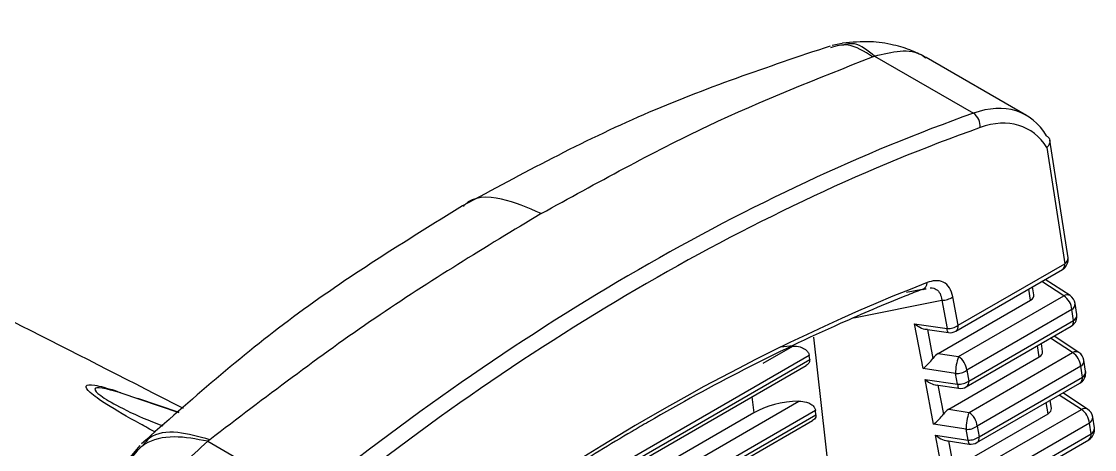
# Model space of a CAD drawing. Extents: x 8 to 113, y 0 to 87.
# Drawn here: x 18.276 to 19.202, y 72.363 to 72.732 of the extents above; entities that cross this region are included whole.
import ezdxf

# ---------------------------------------------------------------- set-up
doc = ezdxf.new("R2010")
doc.units = 0
doc.header["$MEASUREMENT"] = 0
doc.layers.add('OBJECT', color=7, linetype='CONTINUOUS')

msp = doc.modelspace()

# ---------------------------------------------------------------- linework, layer by layer
at = {"layer": 'OBJECT'}
for p, q in [((18.98411, 72.71331), (18.97548, 72.71146)), ((19.01042, 72.70171), (19.01214, 72.70233)), ((19.01214, 72.70233), (19.09739, 72.65312)), ((19.14318, 72.65117), (19.05652, 72.7012)), ((19.16085, 72.63336), (19.16061, 72.63349)), ((19.16074, 72.62355), (19.17625, 72.52334)), ((19.17908, 72.52852), (19.1634, 72.62976)), ((19.0843, 72.47026), (19.17625, 72.52334)), ((19.08224, 72.46525), (19.17419, 72.51833)), ((19.05311, 72.50119), (19.03962, 72.49848)), ((19.05404, 72.50123), (19.05652, 72.50203)), ((19.0549, 72.50151), (19.05652, 72.5018)), ((19.14661, 72.49193), (19.14512, 72.50155)), ((19.14952, 72.49656), (19.14845, 72.50347)), ((19.17537, 72.49564), (19.15634, 72.50803)), ((19.18076, 72.49589), (19.15941, 72.50979)), ((18.99426, 72.47668), (19.07009, 72.492)), ((19.06709, 72.44602), (19.14661, 72.49193)), ((19.07009, 72.492), (19.0747, 72.46749)), ((19.0843, 72.47026), (19.07969, 72.49477)), ((19.0846, 72.44324), (19.17537, 72.49564)), ((19.18237, 72.48387), (19.0916, 72.43147)), ((19.18383, 72.47444), (19.18237, 72.48387)), ((19.18665, 72.47962), (19.18519, 72.48904)), ((19.09334, 72.42221), (19.18383, 72.47444)), ((19.04673, 72.4716), (19.0747, 72.46749)), ((19.05396, 72.43315), (19.04673, 72.4716)), ((19.05585, 72.46694), (19.07579, 72.46401)), ((19.05778, 72.46666), (19.06247, 72.44176)), ((19.09128, 72.41719), (19.18176, 72.46943)), ((18.9985, 72.1179), (18.95974, 72.46005)), ((19.18295, 72.4467), (19.16388, 72.4591)), ((19.18834, 72.44695), (19.16695, 72.46087)), ((18.916, 72.43767), (18.94151, 72.4524)), ((19.06709, 72.44602), (19.0846, 72.44324)), ((19.09365, 72.39514), (19.18295, 72.4467)), ((19.15419, 72.44298), (19.1527, 72.45265)), ((19.1571, 72.44761), (19.15602, 72.45457)), ((18.57522, 72.22082), (18.95618, 72.44074)), ((18.95576, 72.44437), (18.58161, 72.22837)), ((18.95618, 72.44074), (18.95576, 72.44437)), ((19.07614, 72.39792), (19.15419, 72.44298)), ((19.19422, 72.43072), (19.19277, 72.4401)), ((18.57222, 72.2157), (18.95311, 72.43559)), ((19.082, 72.4287), (19.05396, 72.43315)), ((19.08374, 72.41944), (19.082, 72.4287)), ((19.0916, 72.43147), (19.09334, 72.42221)), ((19.18995, 72.43492), (19.10065, 72.38337)), ((19.1914, 72.42554), (19.18995, 72.43492)), ((19.05577, 72.42355), (19.08374, 72.41944)), ((19.06301, 72.38505), (19.05577, 72.42355)), ((19.06489, 72.41888), (19.08483, 72.41596)), ((19.06682, 72.4186), (19.07152, 72.39366)), ((19.10032, 72.36914), (19.18934, 72.42052)), ((19.10238, 72.37415), (19.1914, 72.42554)), ((18.36204, 72.41194), (18.41208, 72.39505)), ((19.19053, 72.39775), (19.17142, 72.41018)), ((19.19592, 72.398), (19.17448, 72.41195)), ((18.41217, 72.39513), (18.37661, 72.40716)), ((18.56727, 72.18573), (18.94689, 72.40488)), ((18.90631, 72.40857), (18.90787, 72.39478)), ((19.16177, 72.39403), (19.16027, 72.40374)), ((19.16468, 72.39866), (19.16359, 72.40566)), ((18.5565, 72.15939), (18.96156, 72.39322)), ((18.96115, 72.39685), (18.56487, 72.16809)), ((18.90787, 72.39478), (18.5683, 72.19875)), ((18.96156, 72.39322), (18.96115, 72.39685)), ((19.07614, 72.39792), (19.09365, 72.39514)), ((19.08519, 72.34982), (19.16177, 72.39403)), ((19.1027, 72.34705), (19.19053, 72.39775)), ((19.20179, 72.38181), (19.20035, 72.39115)), ((18.55622, 72.15584), (18.95849, 72.38807)), ((19.09104, 72.3806), (19.06301, 72.38505)), ((19.10065, 72.38337), (19.10238, 72.37415)), ((19.19752, 72.38597), (19.1097, 72.33527)), ((19.19897, 72.37664), (19.19752, 72.38597)), ((18.4387, 72.37166), (18.43698, 72.3703)), ((19.06481, 72.37549), (19.09278, 72.37138)), ((19.07206, 72.33695), (19.06481, 72.37549)), ((19.09278, 72.37138), (19.09104, 72.3806)), ((19.10936, 72.32108), (19.19691, 72.37162)), ((19.11142, 72.3261), (19.19897, 72.37664)), ((18.37844, 72.36679), (18.36966, 72.35645)), ((18.43698, 72.3703), (18.52223, 72.32109)), ((19.07393, 72.37083), (19.09387, 72.3679)), ((19.07586, 72.37055), (19.08056, 72.34556))]:
    msp.add_line(p, q, dxfattribs=at)
at = {"layer": 'OBJECT', "flags": 128}
for points in [[(19.07579, 72.46401), (19.07557, 72.4641), (19.07525, 72.46451), (19.07499, 72.46522), (19.0748, 72.46623), (19.0747, 72.46749)], [(19.08374, 72.41944), (19.08384, 72.41818), (19.08403, 72.41717), (19.08429, 72.41645), (19.08461, 72.41604), (19.08483, 72.41596)], [(19.09278, 72.37138), (19.09288, 72.37012), (19.09307, 72.36911), (19.09333, 72.3684), (19.09366, 72.36799), (19.09387, 72.3679)]]:
    msp.add_lwpolyline(points, dxfattribs=at)
at = {"layer": 'OBJECT'}
for centre, radius, start, end in [((19.08976, 72.64201), 0.01348, 354.43627, 55.51895), ((19.16919, 72.52699), 0.01, 299.99731, 0), ((19.17116, 72.52251), 0.00517, 305.99958, 9.30151), ((19.17355, 72.52818), 0.00554, 299.24889, 3.56915), ((19.16919, 72.52699), 0.01, 0, 8.80187), ((19.05181, 72.50684), 0.0058, 282.9057, 2.81745), ((19.07101, 72.50685), 0.01488, 266.44517, 305.68708), ((19.17828, 72.49115), 0.00535, 62.38543, 122.95369), ((19.16691, 72.48265), 0.0155, 4.50636, 56.95029), ((19.17531, 72.48751), 0.01, 8.80187, 56.93993), ((19.17951, 72.48878), 0.00568, 300.14378, 2.67397), ((19.17676, 72.47809), 0.01, 299.99731, 0), ((19.17873, 72.47361), 0.00517, 305.9993, 9.30179), ((19.18097, 72.47935), 0.00568, 300.14779, 2.66968), ((19.17676, 72.47809), 0.01, 0, 8.80187), ((19.07562, 72.48235), 0.01488, 266.44537, 305.68589), ((19.07724, 72.47391), 0.01, 261.64883, 299.99731), ((19.0792, 72.46943), 0.00517, 305.99958, 9.30151), ((19.18586, 72.4422), 0.00535, 62.38263, 122.95787), ((19.17449, 72.4337), 0.0155, 4.50734, 56.94944), ((19.18288, 72.43857), 0.01, 8.80187, 56.93993), ((19.12139, 72.42915), 0.0394, 159.04053, 180.65249), ((19.07615, 72.43025), 0.0155, 4.50636, 56.95029), ((19.18709, 72.43983), 0.00568, 300.14578, 2.67196), ((19.08292, 72.44356), 0.01488, 266.44547, 305.68678), ((19.18434, 72.42918), 0.01, 299.99731, 0), ((19.18855, 72.43045), 0.00568, 300.14648, 2.67126), ((19.18434, 72.42918), 0.01, 0, 8.80187), ((19.08466, 72.43429), 0.01488, 266.44548, 305.68611), ((19.08841, 72.4213), 0.00502, 304.93973, 10.36136), ((19.1863, 72.4247), 0.00517, 306.00063, 9.30047), ((19.08628, 72.42585), 0.01, 261.64883, 299.99731), ((19.13044, 72.38105), 0.0394, 159.04117, 180.65094), ((19.08519, 72.38215), 0.0155, 4.50734, 56.94944), ((19.19344, 72.39326), 0.00535, 62.38284, 122.95734), ((19.18207, 72.38475), 0.0155, 4.50632, 56.94991), ((19.19046, 72.38962), 0.01, 8.80187, 56.93993), ((19.19467, 72.39088), 0.00568, 300.14324, 2.67436), ((19.09197, 72.39546), 0.01488, 266.4446, 305.68666), ((19.19612, 72.38155), 0.00568, 300.14565, 2.67196), ((19.19191, 72.38028), 0.01, 0, 8.80187), ((19.0937, 72.38624), 0.01488, 266.44554, 305.68572), ((19.09745, 72.37325), 0.00502, 304.94128, 10.35982), ((19.19191, 72.38028), 0.01, 299.99731, 0), ((19.19387, 72.3758), 0.00517, 305.99944, 9.30165), ((19.09532, 72.3778), 0.01, 261.64883, 299.99731)]:
    msp.add_arc(centre, radius, start, end, dxfattribs=at)
for centre, major_axis, ratio, start_param, end_param in [((19.08609, 72.54556), (0.05539, 0.10653), 0.604579, 5.923485, 6.860106), ((18.89207, 70.63267), (1.03077, 2.00185), 0.606843, 0.574391, 0.937899), ((19.09315, 72.54192), (0.05037, 0.09788), 0.60697, 5.935899, 6.857432), ((18.89913, 70.62902), (1.02574, 1.9932), 0.60697, 0.574247, 0.937755), ((18.9016, 70.57357), (0.99276, 1.93123), 0.606953, 0.600984, 0.910013), ((19.13948, 72.49606), (0.01008, -0.00003), 0.578066, 5.500531, 6.374197), ((19.04927, 72.47801), (0.01054, -0.01013), 0.443807, 4.891715, 5.946127), ((18.94496, 72.4174), (0.06026, -0.00006), 0.581691, 1.628662, 1.801841), ((19.06772, 72.43778), (0.00622, 0.00869), 0.616507, 0.936244, 1.553976), ((19.14706, 72.44711), (0.01008, -0.00003), 0.578066, 5.500531, 6.374197), ((19.05651, 72.43956), (0.00839, 0.00863), 0.259031, 4.154567, 5.208979), ((19.05831, 72.42996), (0.01054, -0.01013), 0.443807, 4.891715, 5.946127), ((18.95034, 72.36989), (0.06026, -0.00006), 0.581691, 1.628662, 2.353592), ((19.06555, 72.39146), (0.00839, 0.00863), 0.259031, 4.154567, 5.208979), ((19.07677, 72.38968), (0.00622, 0.00869), 0.616507, 0.936244, 1.553976), ((19.15464, 72.39816), (0.01008, -0.00003), 0.578066, 5.500531, 6.374197), ((19.06735, 72.3819), (0.01054, -0.01013), 0.443807, 4.891715, 5.946127)]:
    msp.add_ellipse(centre, major_axis=major_axis, ratio=ratio, start_param=start_param, end_param=end_param, dxfattribs=at)
for points, knots in [([(18.41612, 72.39842), (18.32847, 72.44319), (18.04556, 72.5877), (17.56196, 72.8198), (16.96622, 73.09537), (16.36574, 73.3571), (15.95952, 73.52925), (15.75257, 73.61074), (15.74807, 73.61251)], [0, 0, 0, 0, 0.100493, 0.324349, 0.548083, 0.771657, 0.995036, 1, 1, 1, 1]), ([(19.05677, 72.70105), (19.05277, 72.70312), (19.04427, 72.70752), (19.02757, 72.71259), (19.00731, 72.71568), (18.99258, 72.7142), (18.98457, 72.71339)], [0, 0, 0, 0, 0.197155, 0.418628, 0.683883, 1, 1, 1, 1]), ([(18.97381, 72.71101), (18.91961, 72.6928), (18.81057, 72.65616), (18.70826, 72.60101), (18.65681, 72.57327)], [0, 0, 0, 0, 0.497074, 1, 1, 1, 1]), ([(19.01042, 72.70171), (19.00333, 72.70625), (18.99074, 72.71433), (18.97916, 72.71102), (18.97409, 72.70957)], [0, 0, 0, 0, 0.562752, 1, 1, 1, 1]), ([(19.01214, 72.70233), (19.00632, 72.70708), (18.99681, 72.71481), (18.98781, 72.71253), (18.98433, 72.71164)], [0, 0, 0, 0, 0.61267, 1, 1, 1, 1]), ([(19.01214, 72.70233), (19.01959, 72.70423), (19.0345, 72.70802), (19.0496, 72.70617), (19.05545, 72.70124), (19.05641, 72.70044)], [0, 0, 0, 0, 0.4553405, 0.9106807, 1, 1, 1, 1]), ([(18.72456, 72.56658), (18.7725, 72.593), (18.86837, 72.64584), (18.96307, 72.68308), (19.01042, 72.70171)], [0, 0, 0, 0, 0.5, 1, 1, 1, 1]), ([(19.16085, 72.63336), (19.16151, 72.63285), (19.16284, 72.63182), (19.1636, 72.62959), (19.16332, 72.62714), (19.1622, 72.62512), (19.16118, 72.62397), (19.16079, 72.6236), (19.16074, 72.62355)], [0, 0, 0, 0, 0.219279, 0.438508, 0.659239, 0.882987, 0.985831, 1, 1, 1, 1]), ([(18.72456, 72.56658), (18.71312, 72.57156), (18.68935, 72.58189), (18.66524, 72.58156), (18.65766, 72.57326), (18.65719, 72.57274)], [0, 0, 0, 0, 0.4654059, 0.9664831, 1, 1, 1, 1]), ([(18.65681, 72.57327), (18.60706, 72.54258), (18.50817, 72.48157), (18.42232, 72.40571), (18.37966, 72.36801)], [0, 0, 0, 0, 0.502982, 1, 1, 1, 1]), ([(18.72456, 72.56658), (18.67663, 72.53765), (18.58075, 72.4798), (18.48605, 72.40771), (18.4387, 72.37166)], [0, 0, 0, 0, 0.5, 1, 1, 1, 1]), ([(19.05311, 72.50119), (19.04841, 72.49934), (19.02492, 72.49011), (18.94636, 72.45678), (18.86739, 72.41644), (18.78876, 72.37058), (18.71018, 72.32288), (18.63724, 72.26951), (18.5829, 72.22974)], [0, 0, 0, 0, 0.029968, 0.149857, 0.5, 0.529967, 0.649857, 1, 1, 1, 1]), ([(19.07969, 72.49477), (19.07889, 72.49757), (19.07727, 72.5032), (19.07172, 72.50795), (19.06489, 72.50933), (19.05994, 72.50783), (19.05761, 72.50712)], [0, 0, 0, 0, 0.261879, 0.524406, 0.776419, 1, 1, 1, 1]), ([(19.0602, 72.50247), (19.06032, 72.50249), (19.06236, 72.50288), (19.06552, 72.50137), (19.06909, 72.49794), (19.06975, 72.49402), (19.07009, 72.492)], [0, 0, 0, 0, 0.0187007, 0.3381308, 0.6580665, 1, 1, 1, 1]), ([(18.94151, 72.4524), (18.94372, 72.45229), (18.9474, 72.45212), (18.95178, 72.45009), (18.95435, 72.44784), (18.9555, 72.44584), (18.9557, 72.44472), (18.95576, 72.44437)], [0, 0, 0, 0, 0.3459345, 0.5774795, 0.7673166, 0.9280043, 1, 1, 1, 1]), ([(18.95618, 72.44074), (18.95616, 72.44005), (18.95614, 72.43867), (18.955, 72.43687), (18.95373, 72.43602), (18.9531, 72.4356)], [0, 0, 0, 0, 0.33826, 0.676496, 1, 1, 1, 1]), ([(18.3918, 72.37814), (18.38733, 72.38054), (18.37117, 72.38918), (18.35, 72.40152), (18.33386, 72.41292), (18.33044, 72.41869), (18.33731, 72.41973), (18.35027, 72.41603), (18.35674, 72.41418)], [0, 0, 0, 0, 0.0863167, 0.3116704, 0.4882483, 0.6559302, 0.8280755, 1, 1, 1, 1]), ([(18.36204, 72.41194), (18.35594, 72.41368), (18.34373, 72.41718), (18.33767, 72.41613), (18.34252, 72.41033), (18.36019, 72.39982), (18.38103, 72.39011), (18.39523, 72.38473), (18.3983, 72.38356)], [0, 0, 0, 0, 0.18405, 0.368776, 0.55193, 0.735109, 0.942649, 1, 1, 1, 1]), ([(18.36204, 72.41194), (18.36114, 72.41226), (18.35933, 72.41291), (18.35761, 72.41375), (18.35674, 72.41418)], [0, 0, 0, 0, 0.500001, 1, 1, 1, 1]), ([(18.94689, 72.40488), (18.9491, 72.40478), (18.95279, 72.4046), (18.95716, 72.40258), (18.95973, 72.40032), (18.96088, 72.39833), (18.96109, 72.3972), (18.96115, 72.39685)], [0, 0, 0, 0, 0.3459348, 0.577479, 0.7673176, 0.9280035, 1, 1, 1, 1]), ([(18.96156, 72.39322), (18.96155, 72.39253), (18.96153, 72.39115), (18.96039, 72.38935), (18.95911, 72.3885), (18.95848, 72.38808)], [0, 0, 0, 0, 0.3382602, 0.6764966, 1, 1, 1, 1]), ([(18.43698, 72.3703), (18.42709, 72.37216), (18.40661, 72.37599), (18.38234, 72.37037), (18.37398, 72.35989), (18.37031, 72.3553)], [0, 0, 0, 0, 0.344258, 0.712567, 1, 1, 1, 1]), ([(18.4387, 72.37166), (18.42927, 72.3743), (18.40971, 72.37979), (18.38908, 72.37702), (18.38281, 72.36912), (18.38096, 72.36679)], [0, 0, 0, 0, 0.396584, 0.822207, 1, 1, 1, 1]), ([(18.43698, 72.3703), (18.42945, 72.36363), (18.41437, 72.35028), (18.39503, 72.32345), (18.37946, 72.29395), (18.37383, 72.2739), (18.37101, 72.26387)], [0, 0, 0, 0, 0.25, 0.5, 0.75, 1, 1, 1, 1])]:
    msp.add_open_spline(points, degree=3, knots=knots, dxfattribs=at)

doc.saveas('drawing.dxf')
